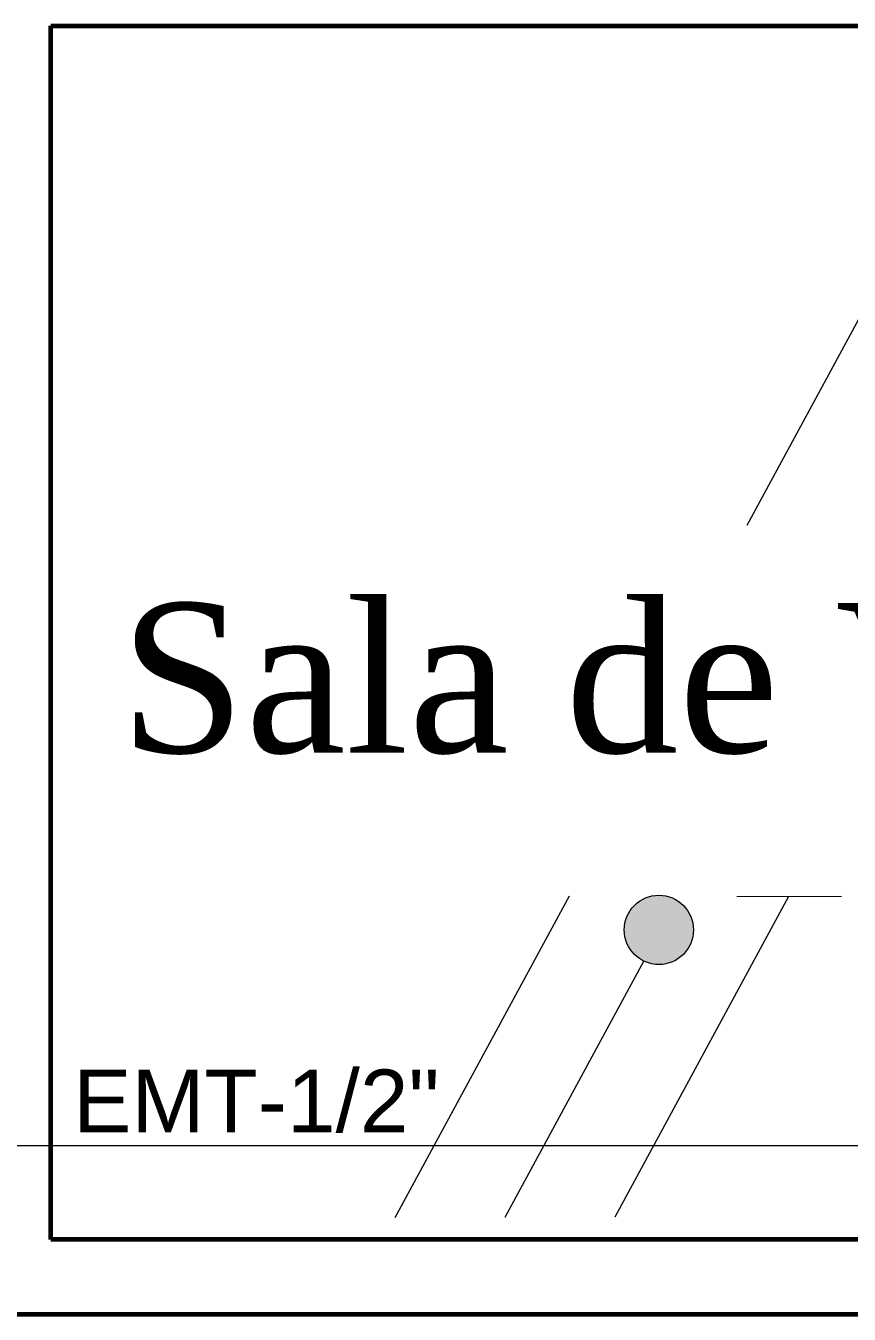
# Model space of a CAD drawing. Header units: metres. Extents: x 29 to 562, y -33 to 369.
# Drawn here: x 297.595 to 299.246, y 176.469 to 179.051 of the extents above; entities that cross this region are included whole.
import ezdxf

# ---------------------------------------------------------------- set-up
doc = ezdxf.new("R2010")
doc.units = ezdxf.units.M
doc.header["$LTSCALE"] = 2
for name, color, linetype, lineweight in [('A-WALL', 7, 'Continuous', 60), ('Alambrado', 7, 'Continuous', 9), ('S-WALL', 7, 'Continuous', 60), ('TEXTO_ILUMINACION', 7, 'Continuous', 9), ('Tuberia', 1, 'Continuous', 9)]:
    doc.layers.add(name, color=color, linetype=linetype, lineweight=lineweight)
doc.styles.add('ROMANS', font='arial.ttf')
doc.styles.get("Standard").update_dxf_attribs({"font": 'arial.ttf'})

msp = doc.modelspace()

# ---------------------------------------------------------------- hatches: boundary and pattern name
at = {"layer": 'Alambrado', "linetype": 'ByBlock'}
h = msp.add_hatch(color=256, dxfattribs=at)
h.dxf.hatch_style = 1
edge = h.paths.add_edge_path()
edge.add_arc((298.8644, 177.239), 0.0694, 0, 360)

# ---------------------------------------------------------------- linework, layer by layer
at = {"layer": 'A-WALL'}
msp.add_line((267.3645, 176.4688), (304.3645, 176.4688), dxfattribs=at)
at = {"layer": 'Alambrado', "linetype": 'ByBlock'}
for points in [[(299.3902, 178.6943), (299.0407, 178.0491)], [(298.6844, 177.3069), (298.3349, 176.6618)], [(299.1242, 177.3062), (298.776, 176.6635)], [(299.0205, 177.3058), (299.2307, 177.3066)], [(298.834, 177.1767), (298.5555, 176.6626)]]:
    msp.add_lwpolyline(points, dxfattribs=at)
msp.add_circle((298.8644, 177.239), 0.0694, dxfattribs=at)
at = {"layer": 'S-WALL'}
for p, q in [((297.6458, 176.6188), (297.6458, 179.0509)), ((297.6458, 179.0509), (299.6458, 179.0509)), ((299.9051, 176.6188), (297.6458, 176.6188))]:
    msp.add_line(p, q, dxfattribs=at)
at = {"layer": 'Tuberia'}
msp.add_line((296.7107, 176.8072), (299.3871, 176.8072), dxfattribs=at)

# ---------------------------------------------------------------- texts
at = {"insert": (299.13, 177.8942), "char_height": 0.3, "attachment_point": 2}
msp.add_mtext_dynamic_manual_height_columns('{\\fTimes New Roman|b0|i0|c0|p18;Sala de Ventas}', width=13.41015, gutter_width=12.5, heights=[0], dxfattribs=at)
at = {"layer": 'TEXTO_ILUMINACION', "insert": (297.6904, 176.9591), "char_height": 0.12551, "width": 2.991395, "attachment_point": 1, "style": 'ROMANS'}
msp.add_mtext('EMT-1/2"', dxfattribs=at)

doc.saveas('drawing.dxf')
